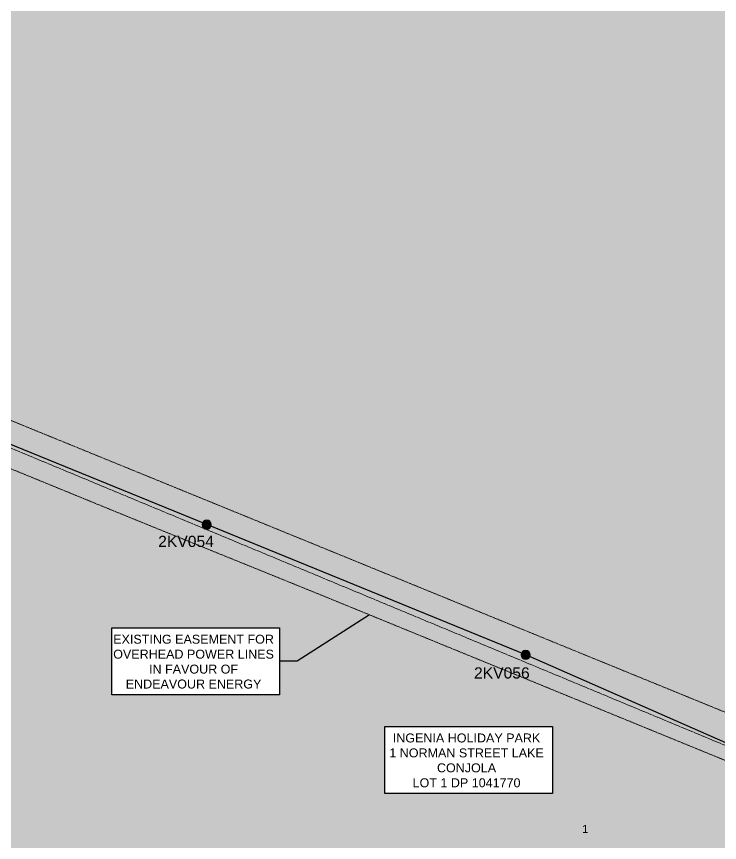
# Model space of a CAD drawing. Header units: metres. Extents: x 267914 to 271639, y 6093026 to 6094842.
# Drawn here: x 270504 to 270660.8, y 6094268.9 to 6094453.2 of the extents above; entities that cross this region are included whole.
import ezdxf
from ezdxf.enums import TextEntityAlignment as Align

# ---------------------------------------------------------------- set-up
doc = ezdxf.new("R2010")
doc.units = ezdxf.units.M
for name, pattern in [('Cable Exist OH', [1, 1, 0]), ('HIDDEN', [0.375, 0.25, -0.125]), ('HIDDEN2', [0.1875, 0.125, -0.0625])]:
    doc.linetypes.add(name, pattern=pattern)
doc.layers.get('0').update_dxf_attribs({"color": 6})
doc.layers.add('Cadastre Land Parcels_SP_EXT', color=9, linetype='Continuous', lineweight=5)
doc.layers.add('Cadastre Other Property_SP_EXT', color=9, linetype='HIDDEN', lineweight=5)
for name, color, linetype in [('Mains_HV_EXT', 7, 'Continuous'), ('Notes_SP_MISC', 7, 'Continuous'), ('OH_Details_SP_MISC', 7, 'Continuous'), ('SupportsOH_SP_TR_HV_LV_SL_EXT', 7, 'Continuous')]:
    doc.layers.add(name, color=color, linetype=linetype)
doc.layers.get('0').freeze()
doc.styles.add('POLE_LABEL', font='arial.ttf')
doc.styles.get("Standard").update_dxf_attribs({"font": 'arial.ttf'})
doc.linetypes.add('Cable 4', pattern='A,5.25,-0.1,["o",Standard,S=2,R=0,X=1.2,Y=-0.7],-4', length=9.35)
doc.dimstyles.get("Standard").update_dxf_attribs({"dimtxt": 0.18, "dimasz": 0.18, "dimexe": 0.18, "dimexo": 0.0625, "dimgap": 0.09, "dimtad": 0, "dimtih": 1, "dimtoh": 1, "dimdec": 4, "dimzin": 0, "dimdsep": 46, "dimtxsty": 'Standard', "dimcen": 0.09, "dimadec": 0, "dimazin": 0, "dimtfac": 1, "dimtdec": 4, "dimtofl": 0, "dimtmove": 0, "dimatfit": 3, "dimfxl": 1, "dimtolj": 1, "dimtzin": 0, "dimarcsym": 0})

# ---------------------------------------------------------------- blocks, each defined once
blk = doc.blocks.new('POLE_EXT')
blk.add_hatch(color=256).paths.add_polyline_path([(-1, 0, 1), (1, 0, 1)])
blk.add_lwpolyline([(-1, 0, 1), (1, 0, 1)], format="xyb", close=True)
for tag, height, flags, p in [('pNumber', 2.5, 8, (-17.84, 2.07)), ('OWNED_BY', 0.2, 9, (1.35, -0.4)), ('SPECIAL_USE', 0.2, 9, (1.35, -0.8)), ('STATE', 0.2, 9, (1.35, -1)), ('cLV', 0.2, 9, (1.35, -1.4)), ('hDepth', 0.2, 9, (1.35, -1.6)), ('hDia', 0.2, 9, (1.35, -1.8)), ('PARENT', 0.2, 9, (1.35, -0.6)), ('USAGE', 0.2, 9, (1.35, -1.2)), ('cHV', 0.2, 9, (1.35, -2)), ('cLinedev', 0.2, 9, (1.35, -3.4)), ('LBRACKET', 0.2, 9, (1.35, -2.2)), ('LExisting', 0.2, 9, (1.35, -2.4)), ('LANTNUMBER', 0.2, 9, (1.35, -2.6)), ('LOther', 0.2, 9, (1.35, -2.8)), ('LRemove', 0.2, 9, (1.35, -3)), ('LEGEND', 0.2, 9, (1.35, -3.2)), ('LOCATION', 0.2, 9, (1.35, -3.6)), ('pExisting', 0.2, 9, (1.35, -3.8)), ('pFooting', 0.2, 9, (1.35, -4.4)), ('pNew', 0.2, 9, (1.35, -4.6)), ('pRelocate', 0.2, 9, (1.35, -5)), ('pRemove', 0.2, 9, (1.35, -5.2)), ('pReplace', 0.2, 9, (1.35, -5.4)), ('pStay', 0.2, 9, (1.35, -5.6)), ('PFNUMBER', 0.2, 9, (1.35, -4)), ('NEWPFNUMBER', 0.2, 9, (1.35, -4.2)), ('pType', 0.2, 9, (1.35, -5.8)), ('cspan', 0.2, 9, (1.35, -6)), ('STREETNAME', 0.2, 9, (1.35, -6.2)), ('SUBURB', 0.2, 9, (1.35, -6.4)), ('OPERATED_BY', 0.2, 9, (1.36, -7.01)), ('NOTES', 0.2, 9, (1.35, -6.6)), ('MAINTAINED_BY', 0.2, 9, (1.36, -6.81))]:
    blk.add_attdef(tag, text='', height=height, dxfattribs=dict(flags=flags)).set_placement(p, align=Align.MIDDLE_LEFT)
at = {"style": 'POLE_LABEL'}
for tag, height, flags, p in [('ASSET_NUM', 2.5, 8, (2, 2)), ('STRUCTURE_PLANT_NUMBER', 0.2, 9, (1.35, 0.03)), ('STREET_CODE', 0.2, 9, (1.35, -0.2))]:
    blk.add_attdef(tag, text='', height=height, dxfattribs=dict(at, flags=flags)).set_placement(p, align=Align.MIDDLE_LEFT)
at = {"flags": 1}
blk.add_attdef('Z', (1.35, -7.33), '', height=0.2, dxfattribs=at)

msp = doc.modelspace()

# ---------------------------------------------------------------- hatches: boundary and pattern name
at = {"layer": 'Notes_SP_MISC', "linetype": 'Cable Exist OH', "lineweight": 0}
h = msp.add_hatch(dxfattribs=at)
h.set_pattern_fill('DOTS', scale=5)
h.paths.add_polyline_path([(270294.87367, 6094417.99015), (270325.71903, 6094417.99015), (270325.71903, 6094427.51752), (270294.87367, 6094427.51752)], flags=16)
h.paths.add_polyline_path([(270368.16032, 6094375.8), (270330.76741, 6094375.8), (270330.76741, 6094396.1), (270368.16032, 6094396.1)], flags=16)
h.paths.add_polyline_path([(270392.54142, 6094372.76222), (270446.52195, 6094372.76222), (270446.52195, 6094323.68579), (270392.54142, 6094323.68579)], flags=16)
h.paths.add_polyline_path([(270562.66032, 6094301.83251), (270525.26741, 6094301.83251), (270525.26741, 6094316.74827), (270562.66032, 6094316.74827)], flags=16)
h.paths.add_polyline_path([(270623.56261, 6094279.79342), (270586.16971, 6094279.79342), (270586.16971, 6094294.70918), (270623.56261, 6094294.70918)], flags=16)
h.paths.add_polyline_path([(270546.43226, 6094188.17363), (270607.54442, 6094188.17363), (270607.54442, 6094223.87583), (270546.43226, 6094223.87583)], flags=16)
h.paths.add_polyline_path([(270610.29029, 6094219.38971), (270657.83063, 6094219.38971), (270657.83063, 6094235.65904), (270610.29029, 6094235.65904)], flags=16)
h.paths.add_polyline_path([(270621.72617, 6094206.99774), (270652.57153, 6094206.99774), (270652.57153, 6094216.52512), (270621.72617, 6094216.52512)], flags=16)
h.paths.add_polyline_path([(270621.72617, 6094194.15068), (270652.57153, 6094194.15068), (270652.57153, 6094203.67805), (270621.72617, 6094203.67805)], flags=16)
h.paths.add_polyline_path([(270621.73795, 6094179.87044), (270652.58331, 6094179.87044), (270652.58331, 6094189.39782), (270621.73795, 6094189.39782)], flags=16)
h.paths.add_polyline_path([(270147.16008, 6094087.00123), (270207.17664, 6094079.64236), (270204.76765, 6094082.90953), (270210.07705, 6094108.14978), (270325.83978, 6094122.17453), (270502.90852, 6094177.01981), (270669.04642, 6094178.49896), (270710.46836, 6094456.26428), (270636.39311, 6094511.48672), (270591.3781, 6094556.10591), (270564.69639, 6094591.35677), (270524.07257, 6094631.00491), (270480.90636, 6094656.14759), (270451.68598, 6094666.35359), (270363.99117, 6094617.38918), (270314.13328, 6094579.10181), (270278.89523, 6094550.13021), (270252.61213, 6094525.7092), (270236.65183, 6094517.45549)])

# ---------------------------------------------------------------- linework, layer by layer
at = {"layer": 'Cadastre Other Property_SP_EXT', "linetype": 'HIDDEN2'}
msp.add_lwpolyline([(270420.18782, 6094396.60435), (270419.71449, 6094393.93344), (270418.36206, 6094389.80877), (270417.07736, 6094387.20542), (270440.54088, 6094377.60364), (270479.96229, 6094361.5781), (270529.66173, 6094341.22504), (270573.3431, 6094323.50903), (270685.17294, 6094277.72462), (270686.63742, 6094287.93144), (270671.45711, 6094294.09509), (270566.75027, 6094336.89744), (270519.48512, 6094356.2025), (270425.93532, 6094394.40677), (270420.18782, 6094396.60435)], close=True, dxfattribs=at)
at = {"layer": 'Mains_HV_EXT', "color": 7, "linetype": 'Cable Exist OH', "lineweight": 0}
msp.add_lwpolyline([(270403.3061, 6094398.25107), (270688.15339, 6094279.67559), (270698.4922, 6094349.83199), (270780.8594, 6094337.55544)], dxfattribs=at)
at = {"layer": 'Notes_SP_MISC'}
for points in [[(270562.66032, 6094301.83251), (270525.26741, 6094301.83251), (270525.26741, 6094316.74827), (270562.66032, 6094316.74827)], [(270623.56261, 6094279.79342), (270586.16971, 6094279.79342), (270586.16971, 6094294.70918), (270623.56261, 6094294.70918)]]:
    msp.add_lwpolyline(points, close=True, dxfattribs=at)
at = {"layer": 'OH_Details_SP_MISC', "color": 7, "linetype": 'Continuous', "flags": 128}
msp.add_lwpolyline([(270666.3196, 6094131.35455), (270674.70501, 6094188.89346), (270682.19843, 6094239.43054), (270688.251, 6094279.65487), (270617.60104, 6094310.72596), (270546.44597, 6094339.78699), (270471.99901, 6094370.19398), (270403.30808, 6094398.25024)], dxfattribs=at)

# ---------------------------------------------------------------- block references
at = {"layer": 'SupportsOH_SP_TR_HV_LV_SL_EXT'}
ref = msp.add_blockref('POLE_EXT', (270546.44597, 6094339.78699), dxfattribs=at)
ref.add_attrib('ASSET_NUM', '2KV054', dxfattribs={"layer": '0', "height": 2.5, "style": 'POLE_LABEL'}).set_placement((270548.03195, 6094337.2939), align=Align.TOP_RIGHT)
ref = msp.add_blockref('POLE_EXT', (270617.60104, 6094310.72596), dxfattribs=at)
ref.add_attrib('ASSET_NUM', '2KV056', dxfattribs={"layer": '0', "height": 2.5, "style": 'POLE_LABEL'}).set_placement((270618.49196, 6094307.94112), align=Align.TOP_RIGHT)

# ---------------------------------------------------------------- texts
at = {"layer": 'Cadastre Land Parcels_SP_EXT'}
msp.add_text('1', height=1.8, dxfattribs=at).set_placement((270630.17454, 6094270.9696))
at = {"layer": 'Notes_SP_MISC', "linetype": 'Cable 4', "char_height": 2, "attachment_point": 5}
for s, insert in [('EXISTING EASEMENT FOR OVERHEAD POWER LINES IN FAVOUR OF ENDEAVOUR ENERGY', (270543.5, 6094309.2)), ('INGENIA HOLIDAY PARK\\P1 NORMAN STREET LAKE CONJOLA\\PLOT 1 DP 1041770', (270604.4023, 6094287.16091))]:
    msp.add_mtext_dynamic_manual_height_columns(s, width=36.4698047, gutter_width=4, heights=[0], dxfattribs=dict(at, insert=insert))

# ---------------------------------------------------------------- leaders
at = {"layer": 'Notes_SP_MISC', "linetype": 'Continuous'}
msp.add_leader([(270582.72803, 6094319.66674), (270566.62945, 6094309.29039), (270562.66032, 6094309.29039)], dimstyle='Standard', override={"dimasz": 2.5, "dimfxl": 1.25}, dxfattribs=at)

doc.saveas('drawing.dxf')
